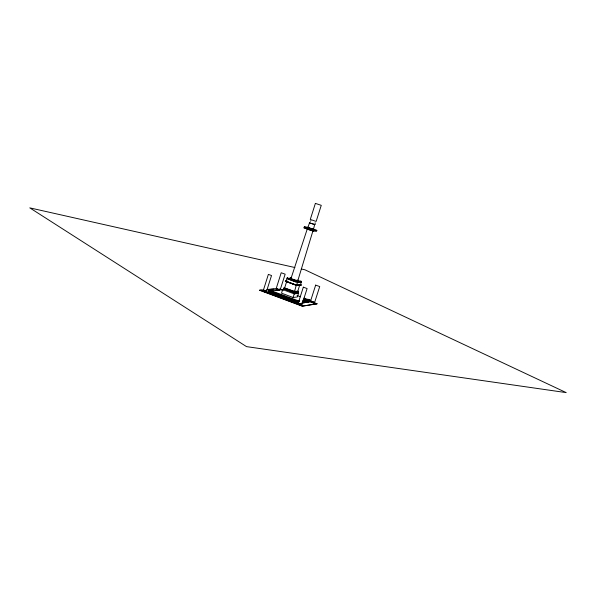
<?xml version="1.0" encoding="UTF-8"?>
<svg xmlns="http://www.w3.org/2000/svg" width="596" height="596" viewBox="0 0 596 596"><rect width="100%" height="100%" fill="white"/><g stroke="black" fill="none" stroke-linecap="round" stroke-linejoin="round"><path stroke-width="0.89" d="M298.142 282.467L298.283 281.61L296.547 281.223L295.735 281.901M297.903 280.418L312.937 230.883M313.548 302.403L316.953 303.878L302.224 306.173L259.692 290.297L263.439 289.775M263.134 291.004L268.371 274.376L271.523 275.523L266.27 292.174L263.022 291.116M267.82 292.226L268.498 290.073L269.236 290.006L299.185 301.136M269.198 291.429L268.99 292.092L267.88 292.033L298.499 303.439M283.122 290.364L279.599 289.06L282.072 289.656L270.331 290.759L269.712 292.71L296.756 302.723L296.972 302.053L270.07 292.033L269.861 292.696M270.07 292.033L270.867 291.332L297.724 301.323L299.468 301.084M270.867 291.332L271.068 290.684M276.253 288.814L267.12 289.447M280.209 289.753L285.149 274.175L281.2 272.752L276 289.187L277.252 289.44M285.32 281.23L296.927 285.477L285.38 281.036L296.637 285.059L301.196 284.925L296.927 285.477L285.32 281.23L287.116 280.917M283.175 289.716L283.48 288.74L294.335 292.748L298.305 292.316L297.993 293.277L294.022 293.724L294.335 292.748M284.046 287.831L283.733 288.799L294.215 292.673L298.052 292.256L298.358 291.295L294.32 291.325L284.046 287.831L294.528 291.697L298.358 291.295M286.14 281.223L287.205 277.863L287.734 277.833L287.682 278.645L289.343 278.548M284.687 287.779L286.594 281.752M313.474 229.229L316.826 230.376L316.521 231.352L313.34 231.039L304.02 227.851L304.332 226.867L307.596 227.225M314.673 224.439L313.548 229.035L310.561 228.275L307.976 227.24L309.525 222.83M313.34 231.039L313.652 230.049L316.826 230.376M296.249 285.283L294.215 292.673M297.724 281.647L296.577 285.26L301.196 284.925M293.105 297.478L294.26 293.873L298.492 293.403L297.359 296.957L293.105 297.478L281.528 293.18L282.668 289.589L294.26 293.873M297.851 290.967L299.751 284.992M286.944 278.69L297.449 282.519L301.248 282.236L299.408 281.565L300.101 280.858L301.524 281.379L300.384 284.94L301.136 285.119M299.676 300.436L297.248 300.764L296.756 302.723M297.724 301.323L297.933 300.675M301.323 304.847C301.114 305.554 296.607 303.953 299.118 303.215M301.382 305.063L301.718 304.251L301.04 303.804M302.224 306.173L317.012 303.692M307.506 299.378L307.827 300.905L302.612 301.643M302.276 302.701L308.348 301.829L308.557 301.174L307.827 300.905M306.538 302.463L309.287 302.06L309.965 299.959L309.324 300.049L308.713 301.963L308.348 301.829M313.176 302.515C315.478 303.595 309.078 302.5 311.298 301.181M313.824 302.999L314.129 302.217M307.223 229.102L291.086 278.198A3.583 0.454 17.6 0 0 295.072 279.956A3.583 0.454 17.6 0 0 297.59 280.083M300.578 282.288L301.524 281.379M290.252 278.265L291.116 277.632M310.307 221.205L310.948 220.714M276.79 288.702L279.837 289.82M263.976 290.088C261.666 290.073 268.349 292.055 266.04 290.714M302.865 302.991L304.698 302.731M301.837 302.954L309.354 301.867M302.485 302.038L308.557 301.174M302.82 301.002L308.035 300.28M302.947 300.608L307.558 299.974M303.155 299.967L308.139 299.289L309.965 299.959M270.13 291.057L272.715 290.811M275.3 290.565L279.606 290.163M259.692 290.297L261.51 290.14M266.941 289.649L268.751 289.485M270.562 289.321L274.182 289M313.243 231.099L307.059 229.11M306.545 228.328L308.989 229.475M310.896 301.926L312.021 302.12M307.976 227.24L308.452 227.3M314.949 224.618L309.376 222.83M298.41 303.96L298.872 303.99M304.02 227.851L306.471 228.112M263.73 290.855C261.532 290.304 267.895 292.837 266.107 291.638M308.296 227.784C306.962 227.873 314.688 230.235 312.714 229.162M309.548 222.561C308.408 222.673 315.396 224.938 315.135 224.357M279.055 290.438L276.455 289.544L276.589 288.702L279.748 289.857M294.931 267.537L29.8 207.87L246.52 346.626L566.2 392.615L304.914 269.787L301.285 268.967M312.922 230.667L310.017 229.818M308.78 227.895L310.084 228.261M310.807 228.492L312.17 228.953M304.332 226.867L313.652 230.049M300.019 304.288L300.786 304.578M264.982 291.183L265.414 291.332M287.205 277.863L288.576 278.362L288.792 279.368M296.86 292.8L298.492 293.403M297.054 295.512L300.54 296.801M304.02 298.089L309.324 300.049M304.079 298.685L306.687 299.654M309.22 300.801L310.956 301.442M315.224 303.237L316.953 303.878M268.498 290.073L270.331 290.759M297.248 300.764L299.125 301.464M270.569 291.362L297.449 301.36M270.368 292.003L297.248 302.016M263.439 290.036L266.576 291.206M268.662 292.539L298.432 303.64M259.759 290.103L302.284 305.971M315.135 222.755L315.172 223.589M298.022 280.209A4.917 0.626 17.6 0 1 297.434 280.947A4.917 0.626 17.6 0 1 290.826 278.794A4.917 0.626 17.6 0 1 291.444 278.071M298.373 281.528A4.917 0.626 17.6 0 1 297.963 282.05M296.1 281.692A4.917 0.626 17.6 0 1 290.937 279.964A4.917 0.626 17.6 0 1 289.731 278.876M315.381 203.385L310.285 219.447L316.141 221.429L321.259 205.329L315.381 203.385M303.327 287.168L298.015 303.811L301.777 305.212L307.104 288.546L303.327 287.168M315.664 285.119L310.345 301.725L314.375 303.2L319.717 286.564L315.664 285.119M311.134 301.189L314.062 302.254L311.134 301.189M298.656 303.185L301.636 304.288L298.656 303.185"/></g></svg>
